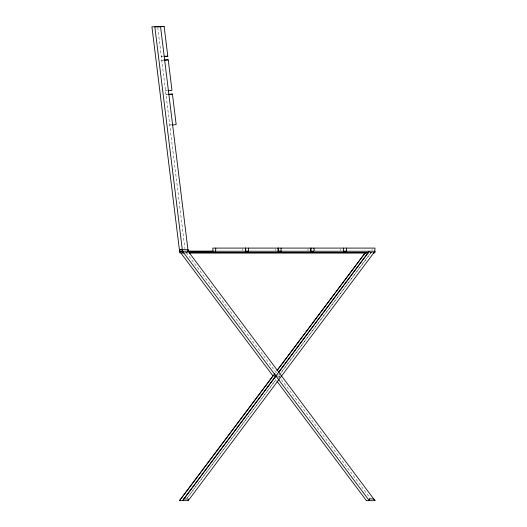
<?xml version="1.0" encoding="UTF-8"?>
<svg xmlns="http://www.w3.org/2000/svg" width="527" height="527" viewBox="0 0 527 527"><rect width="100%" height="100%" fill="white"/><g stroke="black" fill="none" stroke-linecap="round" stroke-linejoin="round"><path stroke-width="0.4" stroke-dasharray="2.63 1.98" d="M307.999 250.457L307.999 248.882M187.204 498.022L275.832 379.723L187.23 498.022M163.436 56.317L161.315 56.58L163.508 56.659M163.89 59.999L161.769 60.256L163.232 60.262M167.632 90.492L165.511 90.756L166.98 90.756M168.093 94.267L165.979 94.524L167.441 94.531M171.835 124.741L169.714 125.004L172.619 125.011M185.432 252.789L187.987 252.789M369.658 252.789L372.214 252.789M184.812 252.894L188.099 252.894M369.862 252.894L372.411 252.894M278.638 375.949L370.264 498.278M186.222 252.558L277.689 374.69M157.757 27.588L184.931 248.718M372.036 248.882L372.036 250.457M340.442 248.882L340.442 250.457M275.325 248.882L275.325 250.457M242.657 248.882L242.657 250.457M279.863 375.507A1.179 1.179 0 0 1 279.481 376.891M279.211 377.042A1.179 1.179 0 0 1 277.689 375.481M278.065 375.007A1.179 1.179 0 0 1 278.335 374.855M371.054 252.558L279.62 374.638L371.08 252.558"/><path stroke-width="0.79" d="M183.87 252.789L179.674 252.789L179.76 251.241L188.139 251.241L188.139 249.64L179.549 249.64M277.281 370.198L365.422 252.558L276.82 370.856M179.575 500.65L274.89 373.432M275.885 375.942L182.625 500.65M278.737 372.167L369.282 251.241L182.592 500.643M182.698 249.534L179.569 249.534L179.569 251.135L151.921 26.785L164.134 26.455L167.79 56.251L164.233 56.685M164.134 26.455L154.833 26.89L182.507 251.241L369.308 500.643M163.89 59.999L168.232 59.828L171.973 90.328L168.416 90.763M164.701 60.262L168.232 59.828M168.093 94.267L172.441 94.102L176.176 124.576L172.619 125.011M168.903 94.537L172.441 94.102M183.791 498.931L188.225 498.931L188.225 500.643L179.463 500.65L272.979 375.949L179.549 251.247L182.428 251.241L182.342 252.894L184.075 252.894M374.796 251.241L374.993 248.092L212.803 248.092L213.013 251.241L187.796 251.241M346.358 251.241L343.479 251.247L343.479 248.092M245.47 248.092L245.47 251.247L248.349 251.241M278.085 248.092L278.085 251.247L280.963 251.241M310.759 248.092C308.335 252.776 316.16 252.782 313.749 248.092M179.76 251.241L182.955 251.241M187.711 251.241L374.993 251.241L188.225 500.643M189.542 252.789L368.103 252.789M189.009 252.894L368.301 252.894M373.149 252.894L374.881 252.894L374.881 251.241M369.308 498.931L373.795 498.931L375.079 500.643L366.324 500.65M215.596 251.241L215.793 248.092M157.685 26.785L160.577 26.89L188.139 251.241M164.852 56.145L167.79 56.251M182.48 251.241L182.507 249.64M188.113 251.241L374.967 500.643M276.82 381.041L366.436 500.65M369.394 498.931L369.394 500.643M346.47 248.092L346.47 251.241M310.989 248.092L310.989 251.241M281.075 248.092L281.075 251.241M278.322 248.092L278.322 251.241M248.467 248.092L248.467 251.241M245.648 248.092L245.648 251.241M179.569 249.534L179.549 251.247M275.371 377.029A1.179 1.179 0 0 1 275.397 374.855"/></g></svg>
